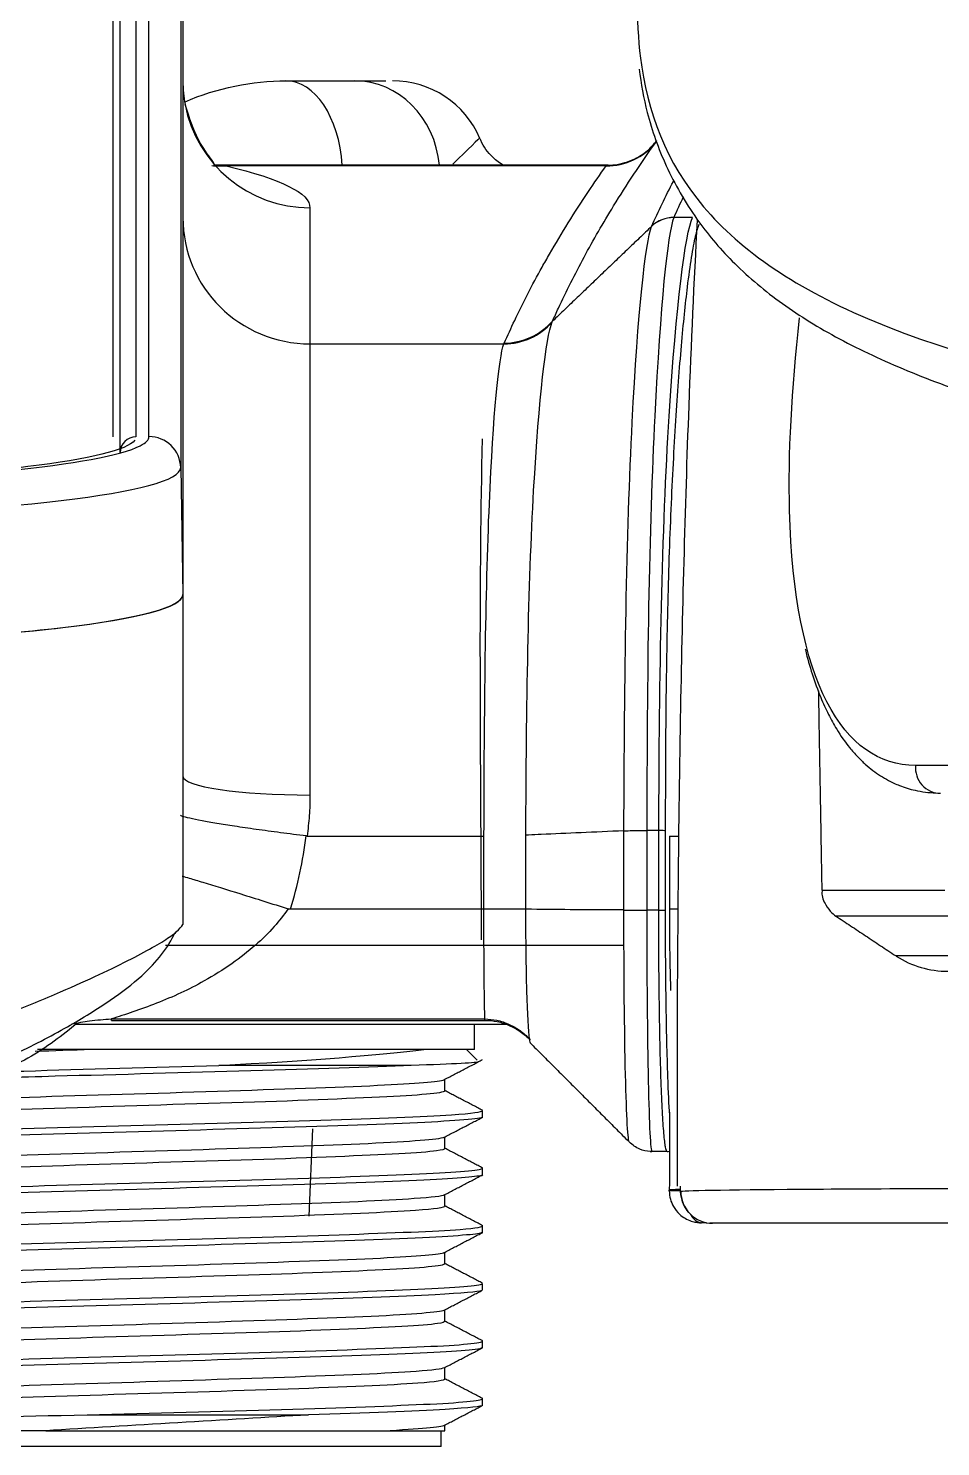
# Model space of a CAD drawing. Header units: millimetres. Extents: x 28 to 2974, y 8 to 3716.
# Drawn here: x 970 to 998.72, y 551.21 to 595.86 of the extents above; entities that cross this region are included whole.
import ezdxf

# ---------------------------------------------------------------- set-up
doc = ezdxf.new("R2010")
doc.units = ezdxf.units.MM
doc.layers.add('1LINE', color=7, linetype='CONTINUOUS')

msp = doc.modelspace()

# ---------------------------------------------------------------- linework, layer by layer
at = {"layer": '1LINE', "linetype": 'Continuous'}
for p, q in [((973.793, 583.004), (973.793, 606.325)), ((974.793, 605.345), (974.793, 582.027)), ((973.383, 603.537), (973.383, 582.996)), ((972.883, 582.499), (972.883, 603.04)), ((974.863, 601.36), (974.863, 578.035)), ((974.863, 601.35), (974.863, 578.032)), ((978.107, 594.206), (980.278, 594.206)), ((988.249, 591.548), (975.83, 591.548)), ((988.188, 591.527), (976.228, 591.527)), ((978.863, 590.208), (978.863, 585.924)), ((990.315, 589.902), (990.314, 589.9)), ((989.62, 589.624), (989.621, 589.626)), ((978.863, 585.924), (984.969, 585.924)), ((978.863, 585.924), (978.863, 571.72)), ((974.793, 582.027), (974.863, 578.032)), ((978.772, 570.429), (984.341, 570.429)), ((984.341, 570.429), (984.341, 570.429)), ((985.661, 570.455), (985.661, 570.455)), ((989.468, 570.603), (989.468, 570.603)), ((990.179, 570.429), (990.488, 570.429)), ((984.339, 568.129), (978.248, 568.129)), ((984.339, 568.129), (984.339, 568.129)), ((989.465, 568.097), (989.465, 568.097)), ((990.467, 568.129), (990.177, 568.129)), ((974.313, 566.997), (988.751, 566.997)), ((985.058, 564.497), (971.475, 564.497)), ((972.611, 564.626), (972.611, 564.672)), ((972.611, 564.626), (984.371, 564.626)), ((984.043, 563.706), (984.043, 564.497)), ((984.371, 564.626), (984.371, 564.672)), ((984.043, 563.706), (970.289, 563.706)), ((984.123, 563.376), (983.793, 563.706)), ((982.053, 563.206), (975.989, 563.206)), ((983.109, 562.403), (983.109, 562.771)), ((984.293, 561.584), (984.293, 561.786)), ((978.835, 558.462), (978.956, 561.206)), ((983.109, 560.591), (983.109, 560.956)), ((988.922, 560.79), (988.922, 560.791)), ((989.629, 560.497), (989.629, 560.497)), ((984.293, 559.769), (984.293, 559.972)), ((983.109, 558.774), (983.109, 559.142)), ((984.293, 557.953), (984.293, 558.159)), ((991.347, 558.254), (991.194, 558.254)), ((983.109, 556.961), (983.109, 557.328)), ((984.293, 556.141), (984.293, 556.343)), ((983.109, 555.147), (983.109, 555.514)), ((984.293, 554.325), (984.293, 554.53)), ((983.109, 553.331), (983.109, 553.699)), ((984.293, 552.511), (984.293, 552.715)), ((971.848, 552.206), (978.812, 552.206)), ((983.109, 551.706), (983.109, 551.885)), ((970.543, 551.706), (963.793, 551.706)), ((981.172, 551.706), (983.109, 551.706)), ((982.993, 551.206), (982.993, 551.706)), ((982.993, 551.206), (964.593, 551.206))]:
    msp.add_line(p, q, dxfattribs=at)
for centre, major_axis, ratio, start_param, end_param in [((978.863, 594.186), (-4, 0), 0.994521, 0, 0.183611), ((978.107, 591.206), (0, -3), 0.595081, 1.685023, 3.141593), ((980.278, 591.206), (0, 3), 0.894474, 4.826615, 6.283185), ((981.46, 591.206), (0, -3), 0.999989, 1.977415, 3.141794), ((978.863, 594.186), (-4, 0), 0.994521, 0.183611, 1.570796), ((988.188, 593.516), (1.631, -1.158), 0.991792, 5.32603, 6.219319), ((976.228, 595.505), (-0.931, -3.89), 0.911333, 0.132042, 0.256739), ((978.863, 589.902), (-4, 0), 0.994521, 0, 1.570796), ((990.314, 588.906), (-0.93, 0.369), 0.993578, 5.087634, 5.855655), ((990.315, 588.907), (-0.913, 0.409), 0.993433, 5.130984, 5.898959), ((984.969, 587.913), (1.886, -0.664), 0.993848, 5.049137, 5.911752), ((959.883, 583.004), (-13.91, 0), 0.104535, 1.688893, 2.94196), ((973.383, 582.499), (-0.5, 0), 0.994521, 4.712389, 6.283185), ((959.883, 583.004), (-13.91, 0), 0.104535, 2.94196, 3.141593), ((973.793, 582.01), (-1, 0), 0.994521, 3.159046, 4.712389), ((959.883, 582.027), (14.91, 0), 0.104535, 4.830486, 6.283185), ((959.883, 578.032), (-14.98, 0), 0.104535, 1.688893, 3.141593), ((998.718, 572.576), (0, -0.8), 0.9928, 4.615738, 6.283185), ((978.863, 572.316), (-4, 0), 0.149051, 0, 1.570796), ((964.863, 572.24), (0, 14.021), 0.998494, 4.414818, 4.582988), ((998.945, 569.172), (0, -3), 0.999997, 5.711901, 6.283845), ((990.109, 560.697), (0, -0.2), 0.999303, 0, 0.357969), ((990.675, 559.28), (-0.5, 0.001), 0.052336, 5.03135, 6.318823), ((990.675, 559.255), (-0.5, 0), 0.00076, 5.030812, 6.318774), ((991.537, 559.237), (0, -1), 0.998577, 4.702241, 6.283185)]:
    msp.add_ellipse(centre, major_axis=major_axis, ratio=ratio, start_param=start_param, end_param=end_param, dxfattribs=at)
for points, knots in [([(925.289, 582.11), (923.207, 582.356), (922.059, 582.672), (922.059, 583), (922.059, 583), (922.059, 603.541), (922.059, 603.541), (922.059, 604.999), (933.409, 606.186), (961.31, 606.186), (972.659, 604.999), (972.659, 603.541), (972.659, 603.541), (972.659, 583), (972.659, 583)], [0, 0, 0, 0, 0.2, 0.2, 0.2, 0.4, 0.4, 0.4, 0.6, 0.6, 0.8, 0.8, 0.8, 1, 1, 1, 1]), ([(989.269, 594.918), (989.281, 594.824), (989.294, 594.73), (989.572, 592.915), (990.226, 591.356), (992.738, 588.61), (994.578, 587.429), (1002.166, 584.454), (1009.993, 583.241), (1025.728, 582.413), (1031.661, 582.295), (1045.056, 582.324), (1052.415, 582.474), (1064.436, 582.84), (1068.607, 582.985), (1077.306, 583.311), (1081.818, 583.493), (1096.12, 584.064), (1106.573, 584.47), (1128.926, 585.178), (1140.763, 585.484), (1164.716, 585.898), (1176.925, 586.011), (1189.376, 586.011)], [0, 0, 0, 0, 0.005396, 0.005396, 0.104856, 0.104856, 0.204317, 0.204317, 0.403237, 0.403237, 0.502698, 0.502698, 0.602158, 0.602158, 0.651889, 0.651889, 0.701619, 0.701619, 0.801079, 0.801079, 0.90054, 0.90054, 1, 1, 1, 1]), ([(989.23, 594.572), (989.282, 594.11), (989.473, 593.071), (990.044, 591.478), (990.94, 589.909), (992.127, 588.488), (993.587, 587.241), (995.373, 586.117), (997.494, 585.117), (999.465, 584.377), (1000.817, 583.998), (1001.256, 583.884)], [0, 0, 0, 0, 0.09567, 0.219163, 0.350295, 0.462583, 0.581208, 0.700031, 0.821668, 0.944023, 1, 1, 1, 1]), ([(975.846, 591.557), (975.863, 591.583), (975.796, 591.703), (975.335, 592.266), (975.07, 593.022), (974.93, 593.462)], [0, 0, 0, 0, 0.280037, 0.653675, 1, 1, 1, 1]), ([(984.966, 591.527), (984.845, 591.605), (984.559, 591.83), (984.305, 592.139), (984.232, 592.365), (984.227, 592.38)], [0, 0, 0, 0, 0.376537, 0.957787, 1, 1, 1, 1]), ([(986.498, 586.637), (986.558, 586.772), (986.62, 586.908), (986.935, 587.583), (987.205, 588.121), (987.784, 589.195), (988.093, 589.731), (988.831, 590.931), (989.27, 591.593), (989.742, 592.257)], [0, 0, 0, 0, 0.07171, 0.07171, 0.358551, 0.358551, 0.645393, 0.645393, 1, 1, 1, 1]), ([(988.209, 591.548), (988.291, 591.551), (988.594, 591.562), (989.039, 591.702), (989.487, 591.982), (989.689, 592.209), (989.788, 592.321)], [0, 0, 0, 0, 0.135667, 0.500339, 0.75344, 1, 1, 1, 1]), ([(984.979, 585.948), (985.084, 586.187), (985.194, 586.425), (985.571, 587.221), (985.858, 587.778), (986.245, 588.473), (986.324, 588.612), (986.781, 589.407), (987.19, 590.063), (987.811, 590.988), (987.997, 591.258), (988.188, 591.527)], [0, 0, 0, 0, 0.128275, 0.128275, 0.427504, 0.427504, 0.50231, 0.50231, 0.854872, 0.854872, 1, 1, 1, 1]), ([(990.314, 589.9), (990.12, 589.385), (989.891, 587.154), (989.632, 581.889), (989.565, 579.876), (989.484, 575.404), (989.472, 573.01), (989.468, 570.603)], [0, 0, 0, 0, 0.5, 0.5, 0.75, 0.75, 1, 1, 1, 1]), ([(989.848, 570.603), (989.853, 575.492), (989.949, 580.135), (990.39, 587.159), (990.679, 589.39), (990.909, 589.902)], [0, 0, 0, 0, 0.5, 0.5, 1, 1, 1, 1]), ([(988.748, 570.593), (988.757, 575.41), (988.829, 579.983), (989.187, 586.929), (989.424, 589.125), (989.62, 589.624)], [0, 0, 0, 0, 0.5, 0.5, 1, 1, 1, 1]), ([(991.109, 589.693), (991.07, 589.583), (990.992, 589.364), (990.866, 588.683), (990.716, 587.601), (990.545, 585.95), (990.367, 583.576), (990.217, 580.772), (990.11, 577.6), (990.057, 574.18), (990.051, 571.788), (990.048, 570.594)], [0, 0, 0, 0, 0.083524, 0.166586, 0.250355, 0.375405, 0.500083, 0.624835, 0.749828, 0.875174, 1, 1, 1, 1]), ([(991.052, 589.817), (990.948, 587.872), (990.714, 582.651), (990.484, 573.7), (990.414, 565.507), (990.418, 560.595), (990.422, 559.411)], [0, 0, 0, 0, 0.192737, 0.516583, 0.883406, 1, 1, 1, 1]), ([(997.927, 572.653), (995.638, 572.654), (994.099, 575.305), (993.916, 582.439), (994.023, 584.46), (994.278, 586.742)], [0, 0, 0, 0, 0.753757, 0.753757, 1, 1, 1, 1]), ([(985.661, 570.455), (985.669, 574.492), (985.738, 578.371), (986.072, 584.245), (986.297, 586.143), (986.487, 586.613)], [0, 0, 0, 0, 0.5, 0.5, 1, 1, 1, 1]), ([(984.341, 570.429), (984.349, 574.353), (984.389, 578.075), (984.631, 583.706), (984.807, 585.513), (984.969, 585.924)], [0, 0, 0, 0, 0.5, 0.5, 1, 1, 1, 1]), ([(973.345, 582.891), (973.123, 582.584), (971.93, 582.289), (967.804, 581.803), (964.748, 581.635), (961.473, 581.594)], [0, 0, 0, 0, 0.473199, 0.473199, 1, 1, 1, 1]), ([(984.265, 567.158), (984.253, 570.178), (984.227, 573.198), (984.225, 578.456), (984.246, 580.695), (984.292, 582.932)], [0, 0, 0, 0, 0.574371, 0.574371, 1, 1, 1, 1]), ([(961.629, 576.477), (965.236, 576.522), (968.662, 576.709), (973.493, 577.277), (974.863, 577.652), (974.863, 578.035)], [0, 0, 0, 0, 0.5, 0.5, 1, 1, 1, 1]), ([(994.457, 576.312), (994.458, 576.307), (994.518, 576.026), (994.675, 575.512), (994.915, 574.835), (995.174, 574.268), (995.477, 573.721), (995.783, 573.285), (996.092, 572.933), (996.337, 572.695), (996.579, 572.495), (996.821, 572.325), (997.108, 572.157), (997.466, 571.992), (997.959, 571.842), (998.345, 571.795), (998.566, 571.791)], [0, 0, 0, 0, 0.001673, 0.098048, 0.199283, 0.279235, 0.353296, 0.457894, 0.517342, 0.571071, 0.620417, 0.668216, 0.715955, 0.783761, 0.878359, 1, 1, 1, 1]), ([(978.863, 571.72), (978.859, 571.504), (978.852, 571.074), (978.799, 570.644), (978.772, 570.429)], [0, 0, 0, 0, 0.500926, 1, 1, 1, 1]), ([(978.746, 570.431), (978.474, 570.465), (977.933, 570.532), (977.167, 570.637), (976.491, 570.736), (975.915, 570.828), (975.428, 570.914), (975.057, 570.99), (974.824, 571.051), (974.8, 571.077), (974.789, 571.089)], [0, 0, 0, 0, 0.130158, 0.259083, 0.383226, 0.499559, 0.617892, 0.749484, 0.878546, 1, 1, 1, 1]), ([(984.339, 568.129), (984.34, 568.796), (984.341, 569.462), (984.341, 570.229), (984.341, 570.329), (984.341, 570.429)], [0, 0, 0, 0, 0.869401, 0.869401, 1, 1, 1, 1]), ([(985.659, 568.124), (985.659, 568.349), (985.659, 568.575), (985.66, 569.032), (985.66, 569.262), (985.661, 569.723), (985.661, 569.953), (985.661, 570.274), (985.661, 570.364), (985.661, 570.455)], [0, 0, 0, 0, 0.290751, 0.290751, 0.587159, 0.587159, 0.883567, 0.883567, 1, 1, 1, 1]), ([(988.748, 570.593), (987.813, 570.552), (986.945, 570.513), (986.011, 570.471), (985.879, 570.465), (985.718, 570.457), (985.689, 570.456), (985.661, 570.455)], [0, 0, 0, 0, 0.832739, 0.832739, 0.970682, 0.970682, 1, 1, 1, 1]), ([(988.746, 568.1), (988.746, 568.434), (988.747, 568.767), (988.748, 569.434), (988.748, 569.767), (988.748, 570.264), (988.748, 570.429), (988.748, 570.593)], [0, 0, 0, 0, 0.401112, 0.401112, 0.802243, 0.802243, 1, 1, 1, 1]), ([(988.748, 570.593), (988.826, 570.596), (988.919, 570.598), (989.119, 570.602), (989.229, 570.603), (989.382, 570.603), (989.425, 570.603), (989.468, 570.603)], [0, 0, 0, 0, 0.420798, 0.420798, 0.841601, 0.841601, 1, 1, 1, 1]), ([(989.468, 570.603), (989.468, 570.373), (989.468, 570.143), (989.467, 569.682), (989.467, 569.452), (989.466, 568.847), (989.466, 568.472), (989.465, 568.097)], [0, 0, 0, 0, 0.275306, 0.275306, 0.551299, 0.551299, 1, 1, 1, 1]), ([(989.845, 568.097), (989.846, 568.515), (989.846, 568.932), (989.847, 569.768), (989.848, 570.185), (989.848, 570.603)], [0, 0, 0, 0, 0.500092, 0.500092, 1, 1, 1, 1]), ([(974.842, 569.17), (974.908, 569.151), (975.098, 569.094), (975.639, 568.93), (976.668, 568.613), (977.664, 568.3), (978.177, 568.139)], [0, 0, 0, 0, 0.103488, 0.270801, 0.625079, 1, 1, 1, 1]), ([(994.99, 568.729), (994.985, 568.705), (994.965, 568.542), (995.081, 568.261), (995.288, 568.006), (995.408, 567.916), (995.467, 567.887)], [0, 0, 0, 0, 0.063884, 0.428852, 0.729089, 1, 1, 1, 1]), ([(978.177, 568.139), (978.034, 567.947), (977.724, 567.53), (977.122, 566.955), (976.385, 566.376), (975.59, 565.884), (974.791, 565.475), (974.029, 565.16), (973.28, 564.883), (972.832, 564.742), (972.611, 564.672)], [0, 0, 0, 0, 0.09863, 0.21415, 0.347645, 0.499817, 0.623595, 0.750771, 0.877154, 1, 1, 1, 1]), ([(984.371, 564.672), (984.368, 564.752), (984.364, 564.86), (984.357, 565.191), (984.353, 565.452), (984.346, 566.07), (984.344, 566.44), (984.34, 567.241), (984.339, 567.687), (984.339, 568.129)], [0, 0, 0, 0, 0.17261, 0.17261, 0.436101, 0.436101, 0.712177, 0.712177, 1, 1, 1, 1]), ([(985.774, 564.045), (985.74, 564.286), (985.711, 564.826), (985.671, 566.284), (985.659, 567.193), (985.659, 568.124)], [0, 0, 0, 0, 0.500008, 0.500008, 1, 1, 1, 1]), ([(988.746, 568.101), (988.449, 568.102), (987.887, 568.105), (986.858, 568.112), (986.126, 568.119), (985.659, 568.124)], [0, 0, 0, 0, 0.288259, 0.546307, 1, 1, 1, 1]), ([(988.922, 560.791), (988.873, 560.791), (988.829, 561.576), (988.764, 564.262), (988.747, 566.153), (988.746, 568.1)], [0, 0, 0, 0, 0.500002, 0.500002, 1, 1, 1, 1]), ([(988.746, 568.1), (988.776, 568.1), (988.807, 568.1), (988.928, 568.099), (989.029, 568.099), (989.24, 568.098), (989.353, 568.097), (989.465, 568.097)], [0, 0, 0, 0, 0.158673, 0.158673, 0.579335, 0.579335, 1, 1, 1, 1]), ([(989.465, 568.097), (989.466, 566.075), (989.482, 564.11), (989.542, 561.318), (989.583, 560.501), (989.629, 560.497)], [0, 0, 0, 0, 0.5, 0.5, 1, 1, 1, 1]), ([(990.113, 560.497), (990.094, 560.497), (990.075, 560.546), (990.048, 560.69), (990.04, 560.749), (990.022, 560.893), (990.014, 560.977), (989.989, 561.261), (989.973, 561.493), (989.944, 562.04), (989.93, 562.36), (989.906, 563.058), (989.895, 563.439), (989.881, 564.059), (989.877, 564.275), (989.869, 564.714), (989.865, 564.939), (989.855, 565.625), (989.85, 566.101), (989.844, 567.09), (989.842, 567.591), (989.842, 568.097)], [0, 0, 0, 0, 0.125, 0.125, 0.1875, 0.1875, 0.250001, 0.250001, 0.375001, 0.375001, 0.500001, 0.500001, 0.625001, 0.625001, 0.687501, 0.687501, 0.750002, 0.750002, 0.875002, 0.875002, 1, 1, 1, 1]), ([(989.845, 568.097), (989.887, 568.097), (989.991, 568.098), (990.025, 568.098), (990.045, 568.098)], [0, 0, 0, 0, 0.397571, 1, 1, 1, 1]), ([(990.045, 568.098), (990.046, 567.772), (990.046, 567.122), (990.053, 566.163), (990.071, 564.635), (990.109, 562.952), (990.156, 561.969), (990.177, 561.64)], [0, 0, 0, 0, 0.123825, 0.247388, 0.372793, 0.741493, 1, 1, 1, 1]), ([(990.177, 568.129), (990.177, 567.704), (990.18, 567.277), (990.191, 566.488), (990.199, 566.115), (990.211, 565.717), (990.213, 565.642), (990.216, 565.569)], [0, 0, 0, 0, 0.445548, 0.445548, 0.891088, 0.891088, 1, 1, 1, 1]), ([(961.629, 562.484), (962.086, 562.593), (963.138, 562.845), (964.874, 563.325), (967.062, 564.004), (969.194, 564.766), (971.453, 565.699), (973.318, 566.574), (974.359, 567.177), (974.614, 567.377), (974.661, 567.419)], [0, 0, 0, 0, 0.071431, 0.164667, 0.279755, 0.441042, 0.558357, 0.760801, 0.945616, 1, 1, 1, 1]), ([(964.43, 561.535), (964.574, 561.577), (965.614, 561.887), (967.344, 562.563), (969.487, 563.496), (971.221, 564.398), (972.569, 565.233), (973.844, 566.198), (974.396, 566.923), (974.617, 567.391)], [0, 0, 0, 0, 0.028574, 0.208095, 0.373639, 0.525277, 0.663664, 0.789011, 1, 1, 1, 1]), ([(971.492, 564.51), (971.48, 564.5), (971.005, 564.092), (969.96, 563.332), (968.674, 562.821), (968.045, 562.571)], [0, 0, 0, 0, 0.013132, 0.517539, 1, 1, 1, 1]), ([(971.369, 564.512), (971.552, 564.552), (971.85, 564.603), (972.265, 564.648), (972.494, 564.664), (972.608, 564.671)], [0, 0, 0, 0, 0.446849, 0.724507, 1, 1, 1, 1]), ([(972.611, 564.672), (973.278, 564.672), (973.944, 564.672), (977.278, 564.672), (979.944, 564.672), (982.985, 564.672), (983.358, 564.672), (983.945, 564.672), (984.158, 564.672), (984.371, 564.672)], [0, 0, 0, 0, 0.170065, 0.170065, 0.850325, 0.850325, 0.945629, 0.945629, 1, 1, 1, 1]), ([(984.371, 564.672), (984.496, 564.664), (984.759, 564.647), (985.135, 564.514), (985.486, 564.315), (985.678, 564.135), (985.774, 564.045)], [0, 0, 0, 0, 0.235811, 0.499619, 0.74962, 1, 1, 1, 1]), ([(984.371, 564.627), (984.504, 564.627), (984.763, 564.6), (985.142, 564.479), (985.494, 564.285), (985.698, 564.113), (985.795, 564.016)], [0, 0, 0, 0, 0.246067, 0.493824, 0.744524, 1, 1, 1, 1]), ([(985.774, 564.045), (985.777, 564.024), (985.78, 564.017), (985.783, 564.025), (985.784, 564.026), (985.784, 564.026)], [0, 0, 0, 0, 0.927649, 0.927649, 1, 1, 1, 1]), ([(982.053, 563.206), (980.754, 563.144), (978.982, 563.098), (975.017, 562.977), (972.828, 562.918), (969.714, 562.835), (968.641, 562.8), (967.682, 562.766)], [0, 0, 0, 0, 0.389952, 0.389952, 0.779905, 0.779905, 1, 1, 1, 1]), ([(968.977, 563.005), (969.261, 563.013), (969.553, 563.022), (971.788, 563.089), (973.932, 563.153), (975.989, 563.206)], [0, 0, 0, 0, 0.133123, 0.133123, 1, 1, 1, 1]), ([(984.168, 563.331), (984.17, 563.329), (984.171, 563.328), (984.163, 563.286), (983.413, 563.25), (982.053, 563.206)], [0, 0, 0, 0, 0.033982, 0.033982, 1, 1, 1, 1]), ([(965.838, 562.035), (966.823, 562.091), (968.305, 562.153), (971.873, 562.274), (973.994, 562.33), (977.906, 562.464), (979.717, 562.516), (982.201, 562.645), (982.946, 562.701), (983.085, 562.759)], [0, 0, 0, 0, 0.240928, 0.240928, 0.498364, 0.498364, 0.7558, 0.7558, 1, 1, 1, 1]), ([(983.108, 562.405), (983.109, 562.402), (983.107, 562.4), (983.047, 562.333), (982.308, 562.265), (979.788, 562.149), (977.989, 562.075), (974.086, 561.96), (971.964, 561.89), (968.263, 561.766), (966.683, 561.707), (964.978, 561.595), (964.571, 561.556), (964.493, 561.512)], [0, 0, 0, 0, 0.009199, 0.009199, 0.219453, 0.219453, 0.429706, 0.429706, 0.63996, 0.63996, 0.850213, 0.850213, 1, 1, 1, 1]), ([(963.307, 560.892), (963.355, 560.918), (963.535, 560.944), (964.517, 561.024), (965.784, 561.091), (969.094, 561.197), (971.152, 561.259), (975.292, 561.379), (977.418, 561.425), (980.985, 561.546), (982.431, 561.599), (983.968, 561.698), (984.296, 561.745), (984.292, 561.788)], [0, 0, 0, 0, 0.089017, 0.089017, 0.281382, 0.281382, 0.473747, 0.473747, 0.666112, 0.666112, 0.858477, 0.858477, 1, 1, 1, 1]), ([(984.289, 561.582), (984.28, 561.551), (984.084, 561.521), (983.021, 561.436), (981.721, 561.368), (978.39, 561.263), (976.334, 561.2), (972.165, 561.08), (970.078, 561.035), (966.506, 560.912), (965.078, 560.86), (963.53, 560.757), (963.218, 560.704), (963.313, 560.658)], [0, 0, 0, 0, 0.102988, 0.102988, 0.289454, 0.289454, 0.475919, 0.475919, 0.662385, 0.662385, 0.84885, 0.84885, 1, 1, 1, 1]), ([(964.484, 560.059), (964.476, 560.088), (964.607, 560.117), (965.461, 560.213), (966.703, 560.267), (969.954, 560.4), (971.997, 560.454), (976.011, 560.581), (978.022, 560.649), (981.166, 560.766), (982.325, 560.839), (982.967, 560.914), (983.056, 560.932), (983.089, 560.95)], [0, 0, 0, 0, 0.097707, 0.097707, 0.307848, 0.307848, 0.517989, 0.517989, 0.728129, 0.728129, 0.93827, 0.93827, 1, 1, 1, 1]), ([(983.104, 560.59), (983.11, 560.567), (983.024, 560.543), (982.369, 560.451), (981.229, 560.398), (978.112, 560.266), (976.109, 560.207), (972.096, 560.086), (970.047, 560.014), (966.771, 559.898), (965.511, 559.825), (964.686, 559.745), (964.552, 559.722), (964.504, 559.699)], [0, 0, 0, 0, 0.079544, 0.079544, 0.290323, 0.290323, 0.501102, 0.501102, 0.711881, 0.711881, 0.92266, 0.92266, 1, 1, 1, 1]), ([(989.629, 560.497), (989.609, 560.497), (989.589, 560.498), (989.459, 560.506), (989.348, 560.531), (989.126, 560.623), (989.014, 560.698), (988.922, 560.79)], [0, 0, 0, 0, 0.076003, 0.076003, 0.499459, 0.499459, 1, 1, 1, 1]), ([(963.315, 559.085), (963.449, 559.139), (964.217, 559.192), (966.747, 559.315), (968.514, 559.362), (972.492, 559.483), (974.646, 559.541), (978.663, 559.648), (980.492, 559.717), (983.164, 559.824), (984.022, 559.881), (984.274, 559.954), (984.293, 559.964), (984.292, 559.974)], [0, 0, 0, 0, 0.192282, 0.192282, 0.385723, 0.385723, 0.579164, 0.579164, 0.772605, 0.772605, 0.966047, 0.966047, 1, 1, 1, 1]), ([(984.284, 559.755), (984.202, 559.702), (983.564, 559.656), (981.255, 559.535), (979.564, 559.486), (975.68, 559.369), (973.502, 559.305), (969.454, 559.201), (967.55, 559.134), (964.71, 559.023), (963.75, 558.971), (963.334, 558.891), (963.291, 558.875), (963.294, 558.86)], [0, 0, 0, 0, 0.180775, 0.180775, 0.372581, 0.372581, 0.564386, 0.564386, 0.756192, 0.756192, 0.947997, 0.947997, 1, 1, 1, 1]), ([(964.479, 558.243), (964.478, 558.251), (964.488, 558.259), (964.677, 558.334), (965.523, 558.396), (968.216, 558.516), (970.066, 558.588), (974.03, 558.703), (976.124, 558.775), (979.749, 558.897), (981.236, 558.959), (982.711, 559.064), (983.034, 559.1), (983.097, 559.138)], [0, 0, 0, 0, 0.027083, 0.027083, 0.237022, 0.237022, 0.446961, 0.446961, 0.6569, 0.6569, 0.866839, 0.866839, 1, 1, 1, 1]), ([(990.176, 559.255), (990.176, 559.168), (990.188, 559.08), (990.232, 558.917), (990.264, 558.84), (990.356, 558.676), (990.424, 558.592), (990.607, 558.425), (990.734, 558.351), (990.917, 558.291), (990.969, 558.278), (991.048, 558.264), (991.075, 558.261), (991.116, 558.257), (991.13, 558.256), (991.152, 558.255), (991.159, 558.255), (991.171, 558.255), (991.175, 558.254), (991.182, 558.254), (991.185, 558.254), (991.19, 558.254), (991.192, 558.254), (991.194, 558.254)], [0, 0, 0, 0, 0.156688, 0.156688, 0.305521, 0.305521, 0.504285, 0.504285, 0.781379, 0.781379, 0.886283, 0.886283, 0.939273, 0.939273, 0.967344, 0.967344, 0.982399, 0.982399, 0.990502, 0.990502, 0.996169, 0.996169, 1, 1, 1, 1]), ([(990.517, 559.401), (990.517, 559.392), (990.517, 559.384), (990.518, 559.289), (990.524, 559.245), (990.538, 559.247)], [0, 0, 0, 0, 0.085658, 0.085658, 1, 1, 1, 1]), ([(990.517, 559.358), (990.517, 559.326), (990.52, 559.244), (990.53, 559.116), (990.581, 558.9), (990.672, 558.715), (990.754, 558.61), (990.782, 558.578)], [0, 0, 0, 0, 0.16911, 0.416071, 0.62361, 0.878311, 1, 1, 1, 1]), ([(990.538, 559.247), (990.733, 559.273), (992.265, 559.297), (997.315, 559.332), (1000.762, 559.343), (1004.399, 559.344)], [0, 0, 0, 0, 0.5, 0.5, 1, 1, 1, 1]), ([(983.108, 558.776), (983.117, 558.732), (982.804, 558.684), (981.303, 558.579), (979.832, 558.518), (976.23, 558.389), (974.138, 558.337), (970.168, 558.201), (968.305, 558.147), (965.578, 558.018), (964.71, 557.954), (964.508, 557.892), (964.499, 557.889), (964.492, 557.885)], [0, 0, 0, 0, 0.147509, 0.147509, 0.357393, 0.357393, 0.567277, 0.567277, 0.777162, 0.777162, 0.987046, 0.987046, 1, 1, 1, 1]), ([(963.294, 557.252), (963.304, 557.288), (963.571, 557.322), (964.889, 557.416), (966.273, 557.48), (969.74, 557.586), (971.845, 557.653), (975.992, 557.766), (978.075, 557.816), (981.497, 557.939), (982.832, 557.988), (984.113, 558.088), (984.345, 558.13), (984.281, 558.17)], [0, 0, 0, 0, 0.121284, 0.121284, 0.308466, 0.308466, 0.495648, 0.495648, 0.68283, 0.68283, 0.870012, 0.870012, 1, 1, 1, 1]), ([(990.832, 558.538), (990.835, 558.532), (990.838, 558.527), (990.887, 558.439), (990.941, 558.373), (991.003, 558.324), (991.009, 558.319), (991.043, 558.296), (991.072, 558.281), (991.115, 558.265), (991.129, 558.262), (991.152, 558.258), (991.159, 558.256), (991.171, 558.255), (991.175, 558.255), (991.181, 558.255), (991.184, 558.254), (991.187, 558.254), (991.189, 558.254), (991.192, 558.254), (991.193, 558.254), (991.194, 558.254)], [0, 0, 0, 0, 0.029974, 0.029974, 0.491328, 0.491328, 0.54124, 0.54124, 0.76341, 0.76341, 0.873907, 0.873907, 0.93223, 0.93223, 0.96348, 0.96348, 0.980293, 0.980293, 0.99248, 0.99248, 1, 1, 1, 1]), ([(991.451, 558.254), (991.603, 558.254), (991.767, 558.254), (992.231, 558.254), (992.551, 558.254), (993.428, 558.254), (994.023, 558.254), (994.737, 558.254), (994.788, 558.254), (994.839, 558.254)], [0, 0, 0, 0, 0.187766, 0.187766, 0.498424, 0.498424, 0.964431, 0.964431, 1, 1, 1, 1]), ([(1004.473, 558.237), (1001.077, 558.237), (997.859, 558.237), (993.147, 558.237), (991.718, 558.237), (991.537, 558.237)], [0, 0, 0, 0, 0.5, 0.5, 1, 1, 1, 1]), ([(994.939, 558.254), (995.033, 558.254), (995.13, 558.254), (995.608, 558.254), (996.039, 558.254), (997.009, 558.254), (997.547, 558.254), (998.139, 558.254)], [0, 0, 0, 0, 0.118032, 0.118032, 0.558981, 0.558981, 1, 1, 1, 1]), ([(984.29, 557.953), (984.283, 557.928), (984.154, 557.903), (983.344, 557.826), (982.158, 557.757), (978.99, 557.65), (976.98, 557.593), (972.837, 557.469), (970.72, 557.424), (967.008, 557.304), (965.488, 557.247), (963.65, 557.144), (963.23, 557.083), (963.303, 557.034)], [0, 0, 0, 0, 0.083586, 0.083586, 0.27113, 0.27113, 0.458674, 0.458674, 0.646218, 0.646218, 0.833762, 0.833762, 1, 1, 1, 1]), ([(964.478, 556.429), (964.476, 556.479), (964.899, 556.536), (966.728, 556.644), (968.293, 556.71), (972.034, 556.835), (974.129, 556.892), (978.051, 557.026), (979.825, 557.078), (982.266, 557.207), (982.976, 557.261), (983.092, 557.319)], [0, 0, 0, 0, 0.169773, 0.169773, 0.380348, 0.380348, 0.590923, 0.590923, 0.801498, 0.801498, 1, 1, 1, 1]), ([(983.109, 556.963), (983.109, 556.961), (983.108, 556.96), (983.086, 556.896), (982.389, 556.827), (979.914, 556.711), (978.156, 556.638), (974.245, 556.521), (972.151, 556.454), (968.389, 556.327), (966.807, 556.27), (964.999, 556.154), (964.562, 556.114), (964.489, 556.068)], [0, 0, 0, 0, 0.003764, 0.003764, 0.213523, 0.213523, 0.423282, 0.423282, 0.633041, 0.633041, 0.842799, 0.842799, 1, 1, 1, 1]), ([(963.303, 555.45), (963.315, 555.458), (963.34, 555.466), (963.642, 555.526), (964.545, 555.585), (967.297, 555.706), (969.138, 555.752), (973.202, 555.876), (975.354, 555.929), (979.281, 556.039), (981.031, 556.107), (983.486, 556.212), (984.208, 556.275), (984.291, 556.338), (984.293, 556.342), (984.293, 556.346)], [0, 0, 0, 0, 0.027898, 0.027898, 0.219909, 0.219909, 0.411921, 0.411921, 0.603933, 0.603933, 0.795944, 0.795944, 0.987956, 0.987956, 1, 1, 1, 1]), ([(984.271, 556.12), (984.165, 556.076), (983.662, 556.037), (981.725, 555.927), (980.123, 555.874), (976.335, 555.761), (974.177, 555.693), (970.077, 555.589), (968.108, 555.527), (965.086, 555.409), (964.003, 555.361), (963.372, 555.275), (963.289, 555.253), (963.295, 555.232)], [0, 0, 0, 0, 0.154599, 0.154599, 0.347529, 0.347529, 0.540459, 0.540459, 0.73339, 0.73339, 0.92632, 0.92632, 1, 1, 1, 1]), ([(964.482, 554.615), (964.473, 554.646), (964.619, 554.677), (965.535, 554.775), (966.796, 554.828), (970.091, 554.962), (972.138, 555.015), (976.153, 555.144), (978.152, 555.21), (981.256, 555.327), (982.39, 555.4), (982.976, 555.473), (983.052, 555.489), (983.085, 555.505)], [0, 0, 0, 0, 0.103338, 0.103338, 0.31382, 0.31382, 0.524302, 0.524302, 0.734784, 0.734784, 0.945266, 0.945266, 1, 1, 1, 1]), ([(983.103, 555.147), (983.108, 555.125), (983.035, 555.104), (982.443, 555.013), (981.332, 554.96), (978.262, 554.829), (976.274, 554.769), (972.261, 554.649), (970.208, 554.576), (966.882, 554.46), (965.599, 554.388), (964.704, 554.305), (964.551, 554.28), (964.5, 554.256)], [0, 0, 0, 0, 0.073363, 0.073363, 0.284026, 0.284026, 0.494688, 0.494688, 0.705351, 0.705351, 0.916013, 0.916013, 1, 1, 1, 1]), ([(984.281, 554.313), (984.255, 554.297), (984.182, 554.282), (983.628, 554.215), (982.561, 554.149), (979.569, 554.036), (977.613, 553.985), (973.513, 553.86), (971.368, 553.812), (967.543, 553.696), (965.931, 553.634), (963.838, 553.532), (963.298, 553.469), (963.293, 553.417)], [0, 0, 0, 0, 0.053174, 0.053174, 0.245578, 0.245578, 0.437982, 0.437982, 0.630386, 0.630386, 0.822791, 0.822791, 1, 1, 1, 1]), ([(963.313, 553.64), (963.398, 553.677), (963.757, 553.71), (965.3, 553.809), (966.796, 553.869), (970.404, 553.976), (972.546, 554.046), (976.682, 554.153), (978.713, 554.208), (981.974, 554.331), (983.193, 554.377), (984.142, 554.47), (984.299, 554.501), (984.29, 554.53)], [0, 0, 0, 0, 0.128969, 0.128969, 0.321618, 0.321618, 0.514266, 0.514266, 0.706914, 0.706914, 0.899562, 0.899562, 1, 1, 1, 1]), ([(964.479, 552.8), (964.478, 552.81), (964.493, 552.82), (964.72, 552.896), (965.6, 552.957), (968.331, 553.078), (970.21, 553.149), (974.167, 553.263), (976.278, 553.337), (979.852, 553.457), (981.335, 553.521), (982.732, 553.624), (983.034, 553.659), (983.094, 553.696)], [0, 0, 0, 0, 0.031926, 0.031926, 0.24184, 0.24184, 0.451754, 0.451754, 0.661669, 0.661669, 0.871583, 0.871583, 1, 1, 1, 1]), ([(983.105, 553.333), (983.112, 553.29), (982.824, 553.245), (981.415, 553.141), (979.953, 553.081), (976.407, 552.951), (974.299, 552.899), (970.335, 552.764), (968.44, 552.709), (965.669, 552.582), (964.762, 552.516), (964.521, 552.454), (964.508, 552.45), (964.499, 552.445)], [0, 0, 0, 0, 0.142257, 0.142257, 0.353021, 0.353021, 0.563784, 0.563784, 0.774548, 0.774548, 0.985312, 0.985312, 1, 1, 1, 1]), ([(971.848, 552.206), (973.914, 552.269), (976.054, 552.317), (979.875, 552.432), (981.538, 552.495), (983.765, 552.601), (984.349, 552.67), (984.287, 552.726), (984.286, 552.728), (984.284, 552.729)], [0, 0, 0, 0, 0.330916, 0.330916, 0.661831, 0.661831, 0.992747, 0.992747, 1, 1, 1, 1]), ([(984.291, 552.51), (984.288, 552.465), (983.888, 552.426), (982.163, 552.319), (980.66, 552.261), (978.812, 552.206)], [0, 0, 0, 0, 0.444261, 0.444261, 1, 1, 1, 1]), ([(963.554, 551.945), (963.548, 551.951), (963.556, 551.956), (963.736, 552.001), (964.641, 552.042), (967.608, 552.128), (969.634, 552.161), (971.848, 552.206)], [0, 0, 0, 0, 0.062778, 0.062778, 0.531389, 0.531389, 1, 1, 1, 1]), ([(970.543, 551.706), (972.491, 551.706), (974.568, 551.706), (978.347, 551.706), (980.039, 551.706), (981.172, 551.706)], [0, 0, 0, 0, 0.5, 0.5, 1, 1, 1, 1])]:
    msp.add_open_spline(points, degree=3, knots=knots, dxfattribs=at)
for points, degree in [([(989.278, 598.834), (989.142, 597.435), (989.114, 596.129), (989.269, 594.918)], 3), ([(974.909, 593.538), (975.943, 593.988), (977.052, 594.206), (978.107, 594.206)], 3), ([(980.278, 594.206), (980.615, 594.206), (981.013, 594.206), (981.251, 594.206)], 3), ([(984.21, 592.406), (984.206, 592.403), (983.849, 592.055), (983.358, 591.585)], 3), ([(989.742, 592.257), (989.758, 592.279), (989.773, 592.3), (989.788, 592.322)], 3), ([(976.228, 591.527), (977.974, 591.109), (978.863, 590.664), (978.863, 590.208)], 3), ([(988.188, 591.527), (988.195, 591.534), (988.202, 591.541), (988.208, 591.548)], 3), ([(989.621, 589.626), (989.832, 590.097), (990.06, 590.568), (990.303, 591.039)], 3), ([(990.616, 590.55), (990.512, 590.334), (990.412, 590.118), (990.315, 589.902)], 3), ([(990.909, 589.902), (990.315, 589.902)], 1), ([(989.62, 589.624), (986.498, 586.637)], 1), ([(984.979, 585.948), (985.536, 585.945), (986.135, 586.217), (986.498, 586.637)], 3), ([(986.487, 586.613), (986.491, 586.621), (986.494, 586.629), (986.498, 586.637)], 3), ([(984.969, 585.924), (984.972, 585.932), (984.975, 585.94), (984.979, 585.948)], 3), ([(974.863, 578.035), (974.863, 574.57), (974.863, 571.106), (974.863, 567.641)], 3), ([(994.868, 575), (994.922, 571.861), (994.977, 568.722)], 2), ([(1002.21, 572.655), (1000.423, 572.654), (999.089, 572.653), (997.927, 572.653)], 3), ([(978.772, 570.429), (978.764, 570.429), (978.755, 570.43), (978.746, 570.431)], 3), ([(988.748, 570.593), (988.748, 570.593), (988.748, 570.593), (988.748, 570.593)], 3), ([(989.848, 570.603), (989.721, 570.603), (989.594, 570.603), (989.468, 570.603)], 3), ([(990.048, 570.594), (990.044, 570.598), (989.94, 570.601), (989.848, 570.603)], 3), ([(990.048, 570.594), (990.048, 569.759), (990.046, 568.931), (990.045, 568.098)], 3), ([(990.179, 570.429), (990.179, 569.662), (990.178, 568.896), (990.177, 568.129)], 3), ([(994.986, 568.725), (994.986, 568.726), (996.554, 568.724), (998.855, 568.723)], 3), ([(978.248, 568.129), (978.224, 568.129), (978.199, 568.132), (978.177, 568.139)], 3), ([(985.659, 568.124), (985.261, 568.127), (984.77, 568.129), (984.339, 568.129)], 3), ([(989.845, 568.097), (989.465, 568.097)], 1), ([(974.661, 567.419), (974.761, 567.506), (974.812, 567.573), (974.863, 567.641)], 3), ([(995.413, 567.915), (997.296, 566.665)], 1), ([(999.299, 567.908), (997, 567.909), (995.434, 567.908), (995.433, 567.908)], 3), ([(997.294, 566.672), (997.295, 566.672), (998.859, 566.672), (1001.148, 566.672)], 3), ([(985.816, 563.901), (985.802, 563.899), (985.788, 563.948), (985.774, 564.045)], 3), ([(971.985, 563.706), (971.374, 563.685), (970.781, 563.666), (970.212, 563.647)], 3), ([(975.989, 563.206), (978.774, 563.357), (981.15, 563.543), (982.45, 563.706)], 3), ([(985.791, 563.922), (987.344, 562.368), (988.898, 560.812)], 2), ([(983.073, 562.752), (983.683, 563.071), (984.294, 563.389)], 2), ([(984.294, 561.795), (983.701, 562.104), (983.109, 562.413)], 2), ([(990.182, 561.737), (990.176, 559.282)], 1), ([(983.079, 560.941), (983.689, 561.259), (984.299, 561.577)], 2), ([(984.305, 559.975), (983.707, 560.287), (983.109, 560.599)], 2), ([(989.574, 560.499), (989.629, 560.497)], 1), ([(990.109, 560.497), (989.949, 560.497), (989.789, 560.497), (989.629, 560.497)], 3), ([(983.086, 559.13), (983.697, 559.449), (984.307, 559.767)], 2), ([(990.176, 559.255), (990.176, 559.264), (990.176, 559.272), (990.176, 559.281)], 3), ([(984.305, 558.161), (983.707, 558.473), (983.109, 558.785)], 2), ([(983.079, 557.312), (983.69, 557.631), (984.3, 557.949)], 2), ([(984.293, 556.352), (983.701, 556.661), (983.109, 556.97)], 2), ([(983.073, 555.495), (983.683, 555.813), (984.293, 556.131)], 2), ([(984.3, 554.535), (983.704, 554.846), (983.109, 555.156)], 2), ([(983.084, 553.686), (983.694, 554.004), (984.305, 554.323)], 2), ([(984.307, 552.717), (983.708, 553.029), (983.109, 553.342)], 2), ([(983.085, 551.872), (983.695, 552.191), (984.306, 552.509)], 2), ([(978.812, 552.206), (976.229, 552.05), (973.19, 551.871), (970.543, 551.706)], 3), ([(981.172, 551.706), (982.335, 551.769), (983.004, 551.821), (983.097, 551.879)], 3)]:
    msp.add_open_spline(points, degree=degree, dxfattribs=at)

doc.saveas('drawing.dxf')
